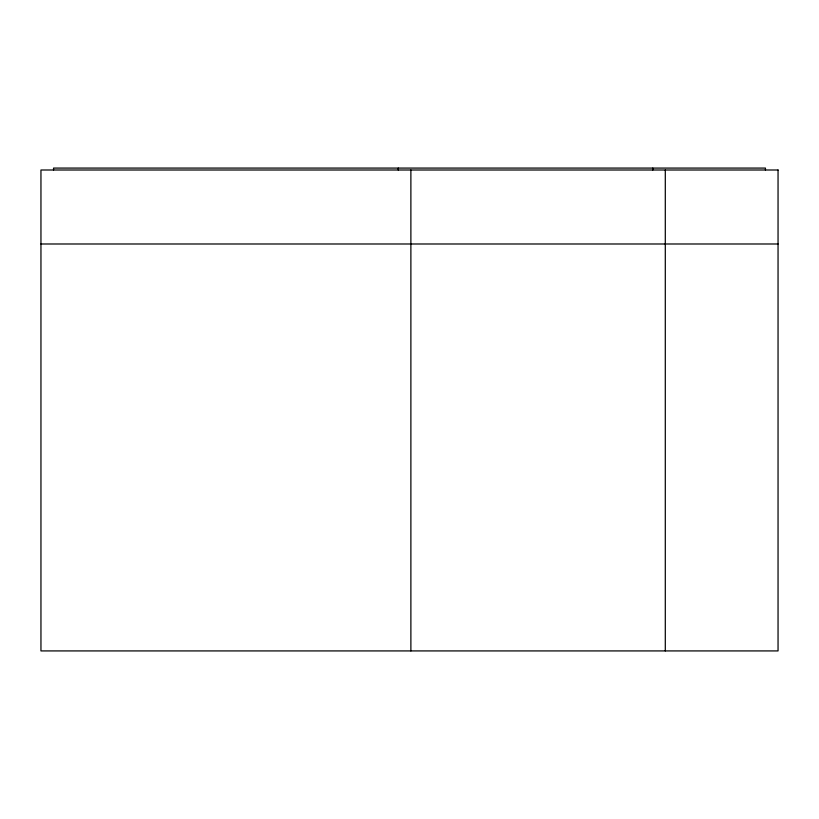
<?xml version="1.0" encoding="UTF-8"?>
<svg xmlns="http://www.w3.org/2000/svg" width="819" height="819" viewBox="0 0 819 819"><rect width="100%" height="100%" fill="white"/><g stroke="black" fill="none" stroke-linecap="round" stroke-linejoin="round"><path stroke-width="1.23" d="M40.95 243.99L410.882 243.99M411.64 243.99L778.05 243.99M765.448 170.004L765.448 168.079L53.552 168.079L53.552 170.004M665.294 170.004L665.294 650.921M652.794 168.079L652.794 170.004M410.882 170.004L410.882 650.921M398.28 168.079L398.28 170.004M778.05 170.004L40.95 170.004L40.95 650.921L778.05 650.921L778.05 170.004"/></g></svg>
